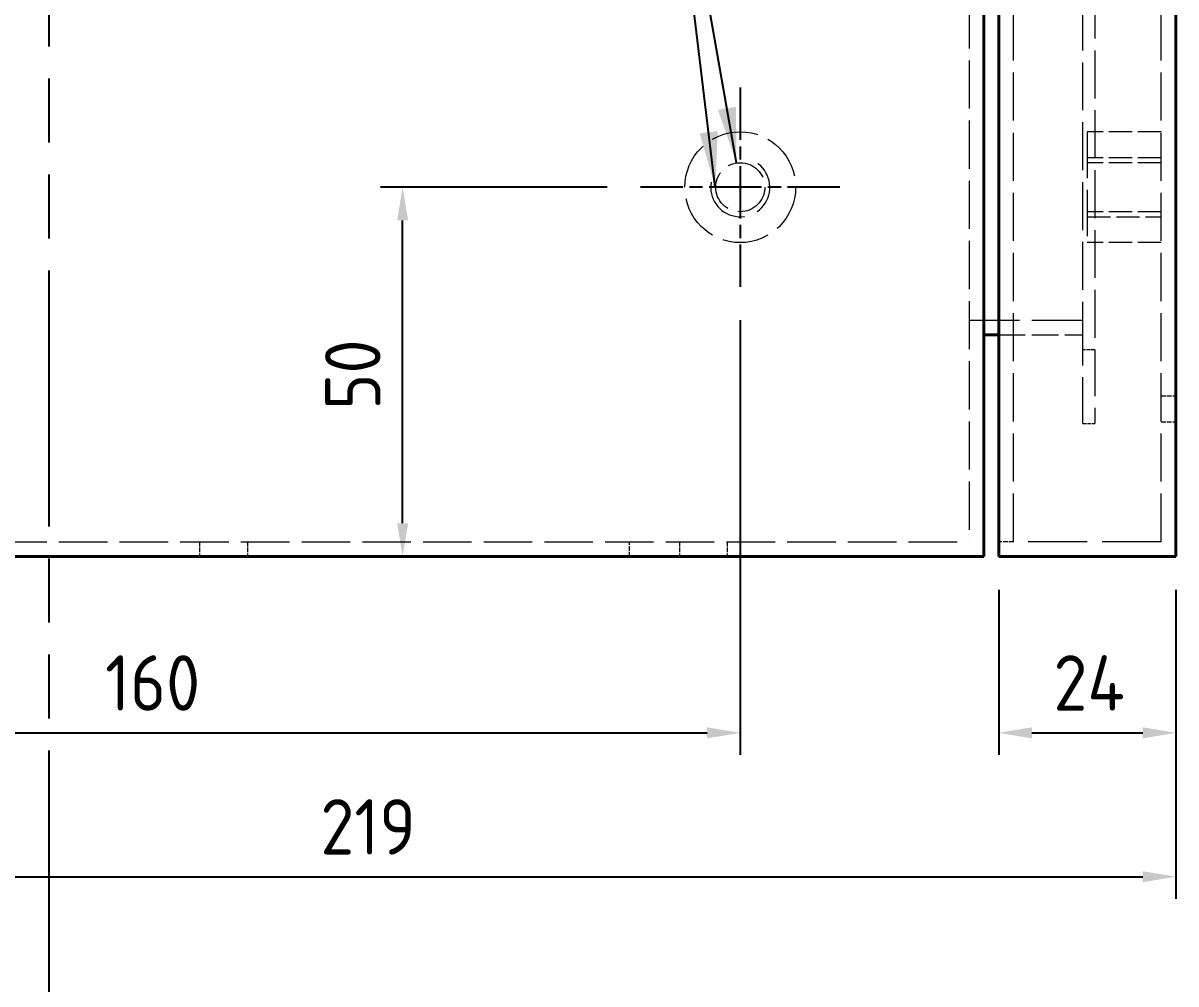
# Model space of a CAD drawing. Header units: millimetres. Extents: x 0 to 2523, y 0 to 1782.
# Drawn here: x 374.6 to 530.7, y 428.2 to 558.3 of the extents above; entities that cross this region are included whole.
import ezdxf

# ---------------------------------------------------------------- set-up
doc = ezdxf.new("R2010")
doc.units = ezdxf.units.MM
doc.header["$LTSCALE"] = 3
for name, pattern in [('CHAIN', [0.3543, 0.2362, -0.0295, 0.0591, -0.0295]), ('DASHED', [0.2067, 0.1654, -0.0413]), ('DOUBLE_DASH_CHAIN', [1.2403, 0.6614, -0.0827, 0.1654, -0.0827, 0.1654, -0.0827])]:
    doc.linetypes.add(name, pattern=pattern)
for name, color, linetype, lineweight in [('가려진 것(ISO)', 2, 'DASHED', 18), ('가려진 좁은 것(ISO)', 2, 'DASHED', 18), ('가시적인 것(ISO)', 3, 'Continuous', 40), ('기호(ISO)', 5, 'Continuous', 25), ('단면선(ISO)', 7, 'CHAIN', 25), ('중심 표식(ISO)', 1, 'Continuous', 25), ('치수(ISO)', 2, 'Continuous', 25)]:
    doc.layers.add(name, color=color, linetype=linetype, lineweight=lineweight)
doc.styles.add('치수 텍스트_PSTEK_POSCO', font='isocp.shx')
doc.dimstyles.new('치수_PSTEK_POSCO', dxfattribs={"dimscale": 3, "dimtxt": 2.5, "dimasz": 1.5, "dimexe": 1, "dimexo": 1.5, "dimgap": 1, "dimtad": 1, "dimrnd": 1e-08, "dimdsep": 46, "dimtxsty": '치수 텍스트_PSTEK_POSCO', "dimcen": 0.09, "dimdle": 10, "dimclrd": 7, "dimclre": 7, "dimclrt": 2, "dimadec": 1, "dimazin": 2, "dimtfac": 1, "dimtmove": 0, "dimatfit": 3, "dimfxl": 0, "dimtolj": 1, "dimlwd": -1, "dimlwe": -1, "dimarcsym": 0})
doc.dimstyles.new('치수_PSTEK_POSCO$7', dxfattribs={"dimscale": 3, "dimtxt": 2.5, "dimasz": 2.5, "dimexe": 1, "dimexo": 1.5, "dimgap": 1, "dimtad": 1, "dimrnd": 1e-08, "dimdsep": 46, "dimtxsty": '치수 텍스트_PSTEK_POSCO', "dimcen": 0.09, "dimdle": 10, "dimclrd": 7, "dimclre": 7, "dimclrt": 2, "dimadec": 1, "dimazin": 2, "dimtfac": 1, "dimtmove": 0, "dimatfit": 3, "dimfxl": 0, "dimtolj": 1, "dimlwd": -1, "dimlwe": -1, "dimarcsym": 0})

# ---------------------------------------------------------------- blocks, each defined once
blk = doc.blocks.new('*D29')
at = {"layer": 'Defpoints', "color": 0, "transparency": 16777216}
for p in [(425.99, 536.07), (458.21, 536.07), (377.61, 486.07)]:
    blk.add_point(p, dxfattribs=at)
at = {"layer": '치수(ISO)', "color": 7, "transparency": 16777216}
for p, q in [((453.71, 536.07), (422.99, 536.07)), ((425.99, 490.57), (425.99, 531.57))]:
    blk.add_line(p, q, dxfattribs=at)
for points in [[(425.24, 531.57), (426.74, 531.57), (425.99, 536.07)], [(425.24, 490.57), (426.74, 490.57), (425.99, 486.07)]]:
    blk.add_solid(points, dxfattribs=at)
at = {"layer": '치수(ISO)', "color": 2, "transparency": 16777216, "insert": (419.24, 505.94), "char_height": 7.5, "attachment_point": 4, "rotation": 90, "style": '치수 텍스트_PSTEK_POSCO'}
blk.add_mtext('\\A1;50', dxfattribs=at)
blk = doc.blocks.new('*D34')
at = {"layer": 'Defpoints', "color": 0, "transparency": 16777216}
for p in [(471.71, 522.57), (311.71, 486.07), (471.71, 462.2)]:
    blk.add_point(p, dxfattribs=at)
at = {"layer": '치수(ISO)', "color": 7, "transparency": 16777216}
for p, q in [((471.71, 518.07), (471.71, 459.2)), ((311.71, 481.57), (311.71, 459.2)), ((316.21, 462.2), (467.21, 462.2))]:
    blk.add_line(p, q, dxfattribs=at)
for points in [[(316.21, 462.95), (316.21, 461.45), (311.71, 462.2)], [(467.21, 462.95), (467.21, 461.45), (471.71, 462.2)]]:
    blk.add_solid(points, dxfattribs=at)
at = {"layer": '치수(ISO)', "color": 2, "transparency": 16777216, "insert": (385.71, 468.95), "char_height": 7.5, "attachment_point": 4, "style": '치수 텍스트_PSTEK_POSCO'}
blk.add_mtext('\\A1;160', dxfattribs=at)
blk = doc.blocks.new('*D35')
at = {"layer": 'Defpoints', "color": 0, "transparency": 16777216}
for p in [(311.71, 486.07), (530.71, 486.07), (530.71, 442.72)]:
    blk.add_point(p, dxfattribs=at)
at = {"layer": '치수(ISO)', "color": 7, "transparency": 16777216}
for p, q in [((311.71, 481.57), (311.71, 439.72)), ((530.71, 481.57), (530.71, 439.72)), ((316.21, 442.72), (526.21, 442.72))]:
    blk.add_line(p, q, dxfattribs=at)
for points in [[(316.21, 443.47), (316.21, 441.97), (311.71, 442.72)], [(526.21, 443.47), (526.21, 441.97), (530.71, 442.72)]]:
    blk.add_solid(points, dxfattribs=at)
at = {"layer": '치수(ISO)', "color": 2, "transparency": 16777216, "insert": (414.85, 449.47), "char_height": 7.5, "attachment_point": 4, "style": '치수 텍스트_PSTEK_POSCO'}
blk.add_mtext('\\A1;219', dxfattribs=at)
blk = doc.blocks.new('*D93')
at = {"layer": 'Defpoints', "color": 0, "transparency": 16777216}
for p in [(506.71, 486.07), (530.71, 486.07), (530.71, 462.2)]:
    blk.add_point(p, dxfattribs=at)
at = {"layer": '치수(ISO)', "color": 7, "transparency": 16777216}
for p, q in [((506.71, 481.57), (506.71, 459.2)), ((530.71, 481.57), (530.71, 459.2)), ((511.21, 462.2), (526.21, 462.2))]:
    blk.add_line(p, q, dxfattribs=at)
for points in [[(511.21, 462.95), (511.21, 461.45), (506.71, 462.2)], [(526.21, 462.95), (526.21, 461.45), (530.71, 462.2)]]:
    blk.add_solid(points, dxfattribs=at)
at = {"layer": '치수(ISO)', "color": 2, "transparency": 16777216, "insert": (514.12, 468.95), "char_height": 7.5, "attachment_point": 4, "style": '치수 텍스트_PSTEK_POSCO'}
blk.add_mtext('\\A1;24', dxfattribs=at)
blk = doc.blocks.new('2dTransSection2')
at = {"layer": '단면선(ISO)', "linetype": 'DOUBLE_DASH_CHAIN', "ltscale": 5.819419}
blk.add_line((126.033, 413.114), (126.033, 134.994), dxfattribs=at)

msp = doc.modelspace()

# ---------------------------------------------------------------- linework, layer by layer
at = {"layer": '가려진 것(ISO)', "ltscale": 13.134298}
for p, q in [((502.7116, 1164.0669), (502.7116, 488.0669)), ((508.7116, 488.0669), (508.7116, 1164.0669)), ((528.7116, 488.0669), (528.7116, 1164.0669))]:
    msp.add_line(p, q, dxfattribs=at)
at = {"layer": '가려진 것(ISO)', "ltscale": 13.068692}
for p, q in [((518.1116, 514.0669), (518.1116, 1138.0669)), ((519.7116, 1138.0669), (519.7116, 514.0669))]:
    msp.add_line(p, q, dxfattribs=at)
at = {"layer": '가려진 것(ISO)', "ltscale": 12.665669}
for p, q in [((518.7116, 543.5669), (518.7116, 528.5669)), ((518.1116, 504.0669), (518.1116, 514.0669)), ((519.7116, 514.0669), (519.7116, 504.0669))]:
    msp.add_line(p, q, dxfattribs=at)
at = {"layer": '가려진 것(ISO)', "ltscale": 6.348889}
for p, q in [((528.7116, 543.5669), (518.7116, 543.5669)), ((528.7116, 540.0669), (518.7116, 540.0669)), ((528.7116, 539.3904), (518.7116, 539.3904)), ((528.7116, 532.7434), (518.7116, 532.7434)), ((518.7116, 532.0669), (528.7116, 532.0669)), ((528.7116, 528.5669), (518.7116, 528.5669))]:
    msp.add_line(p, q, dxfattribs=at)
at = {"layer": '가려진 것(ISO)', "ltscale": 13.707466}
msp.add_line((502.7116, 518.0669), (519.7116, 518.0669), dxfattribs=at)
at = {"layer": '가려진 것(ISO)', "ltscale": 7.237747}
msp.add_line((506.7116, 516.0669), (518.1116, 516.0669), dxfattribs=at)
at = {"layer": '가려진 것(ISO)', "ltscale": 1.269698}
for p, q in [((528.7116, 507.8169), (530.7116, 507.8169)), ((528.7116, 504.3169), (530.7116, 504.3169)), ((398.4616, 488.0669), (398.4616, 486.0669)), ((404.9616, 488.0669), (404.9616, 486.0669)), ((456.7116, 486.0669), (456.7116, 488.0669)), ((463.4616, 488.0669), (463.4616, 486.0669)), ((469.9616, 488.0669), (469.9616, 486.0669)), ((508.7116, 488.0669), (506.7116, 488.0669))]:
    msp.add_line(p, q, dxfattribs=at)
at = {"layer": '가려진 것(ISO)', "ltscale": 1.015738}
msp.add_line((518.1116, 504.0669), (519.7116, 504.0669), dxfattribs=at)
at = {"layer": '가려진 것(ISO)', "ltscale": 13.251719}
msp.add_line((313.7116, 488.0669), (502.7116, 488.0669), dxfattribs=at)
at = {"layer": '가려진 것(ISO)', "ltscale": 16.126431}
msp.add_line((528.7116, 488.0669), (508.7116, 488.0669), dxfattribs=at)
at = {"layer": '가려진 것(ISO)', "ltscale": 12.665669}
msp.add_circle((471.7116, 536.0669), 7.5, dxfattribs=at)
at = {"layer": '가려진 것(ISO)', "ltscale": 11.225161}
msp.add_circle((471.7116, 536.0669), 3.3235, dxfattribs=at)
at = {"layer": '가려진 것(ISO)', "ltscale": 15.198803}
msp.add_arc((471.7116, 536.0669), 4, 170, 80, dxfattribs=at)
at = {"layer": '가려진 좁은 것(ISO)', "ltscale": 1.015738}
msp.add_line((519.7116, 514.0669), (518.1116, 514.0669), dxfattribs=at)
at = {"layer": '가시적인 것(ISO)'}
for p, q in [((504.7116, 1166.0669), (504.7116, 486.0669)), ((506.7116, 486.0669), (506.7116, 1166.0669)), ((530.7116, 486.0669), (530.7116, 1166.0669)), ((504.7116, 516.0669), (506.7116, 516.0669)), ((311.7116, 486.0669), (504.7116, 486.0669)), ((530.7116, 486.0669), (506.7116, 486.0669))]:
    msp.add_line(p, q, dxfattribs=at)
at = {"layer": '중심 표식(ISO)', "linetype": 'CHAIN', "ltscale": 10.000767}
for p, q in [((471.7116, 549.5669), (471.7116, 522.5669)), ((485.2116, 536.0669), (458.2116, 536.0669))]:
    msp.add_line(p, q, dxfattribs=at)

# ---------------------------------------------------------------- block references
at = {"layer": '단면선(ISO)', "xscale": 3, "yscale": 3, "zscale": 3}
msp.add_blockref('2dTransSection2', (0, 0), dxfattribs=at)

# ---------------------------------------------------------------- dimensions: what is measured, and where the dimension line sits
at = {"layer": '치수(ISO)', "color": 7}
for base, p1, p2, angle, override, picture, middle in [((425.9856, 536.0669), (377.6096, 486.0669), (458.2116, 536.0669), 90, {"dimdec": 2, "dimse1": 1, "dimtp": 0, "dimtm": 0, "dimtdec": 2, "dimtofl": 0, "dimatfit": 1}, '*D29', (425.9856, 510.0669)), ((471.7116, 462.2037), (311.7116, 486.0669), (471.7116, 522.5669), 180, {"dimdec": 2, "dimtp": 0, "dimtm": 0, "dimtdec": 2, "dimtofl": 0, "dimatfit": 1}, '*D34', (391.7116, 462.2037)), ((530.7116, 442.718), (311.7116, 486.0669), (530.7116, 486.0669), 180, {"dimdec": 2, "dimtp": 0, "dimtm": 0, "dimtdec": 2, "dimtofl": 0, "dimatfit": 1}, '*D35', (421.2116, 442.718)), ((530.7116, 462.2037), (506.7116, 486.0669), (530.7116, 486.0669), 180, {"dimdec": 2, "dimtp": 0, "dimtm": 0, "dimtdec": 2, "dimtofl": 0, "dimatfit": 1}, '*D93', (518.7116, 462.2037))]:
    dim = msp.add_linear_dim(base=base, p1=p1, p2=p2, angle=angle, dimstyle='치수_PSTEK_POSCO', override=override, dxfattribs=at)
    dim.commit()
    dim.dimension.update_dxf_attribs({"geometry": picture, "text_midpoint": middle, "dimtype": 160})

# ---------------------------------------------------------------- leaders
at = {"layer": '기호(ISO)', "color": 7, "annotation_type": 0, "has_hookline": 1, "hookline_direction": 1}
for points, text_width in [([(471.2107, 539.3524), (458.5995, 610.9652), (451.0995, 610.9652)], 55.5059), ([(468.3332, 536.0669), (463.4515, 576.4917), (455.9515, 576.4917)], 115.8273)]:
    msp.add_leader(points, dimstyle='치수_PSTEK_POSCO$7', override={"dimtad": 0}, dxfattribs=dict(at, text_width=text_width))

doc.saveas('drawing.dxf')
